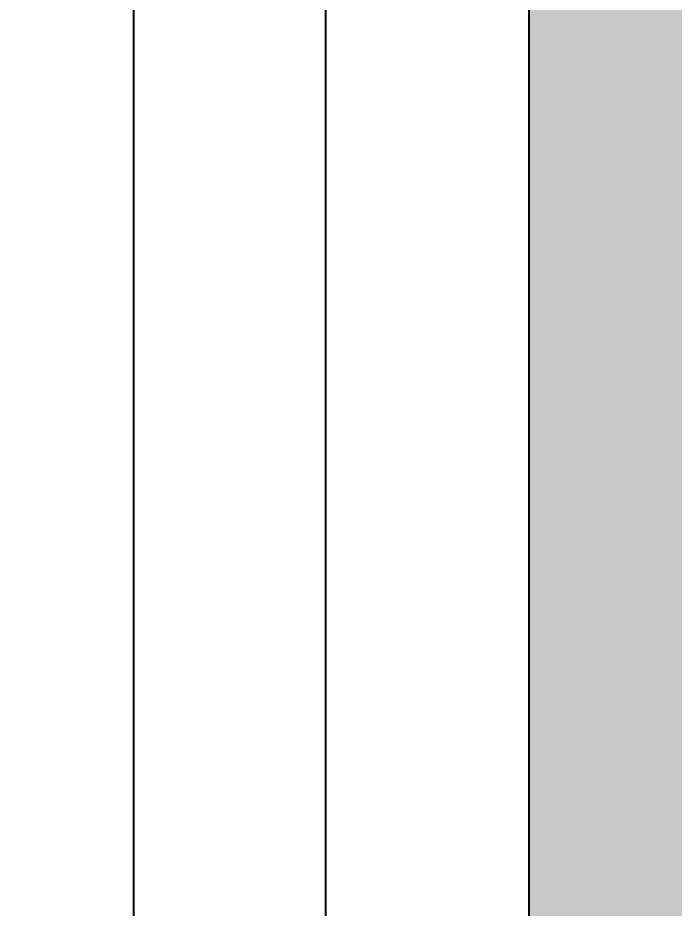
# Model space of a CAD drawing. Header units: millimetres. Extents: x 998 to 1067.2, y 1047.1 to 1079.2.
# Drawn here: x 1015.947 to 1016.818, y 1075.023 to 1076.204 of the extents above; entities that cross this region are included whole.
import ezdxf

# ---------------------------------------------------------------- set-up
doc = ezdxf.new("R2010")
doc.units = ezdxf.units.MM
for name, color, linetype in [('ALVENARIA', 4, 'Continuous'), ('COTAS', 7, 'Continuous'), ('MOBILIARIOS', 8, 'Continuous')]:
    doc.layers.add(name, color=color, linetype=linetype)
doc.styles.get("Standard").update_dxf_attribs({"font": 'simplex.shx'})
doc.dimstyles.new('1.50', dxfattribs={"dimscale": 0.5, "dimtxt": 0.18, "dimasz": 0.1, "dimexe": 0.1, "dimexo": 0.1, "dimgap": 0.1, "dimtad": 1, "dimzin": 4, "dimdsep": 46, "dimtxsty": 'Standard', "dimblk": 'OBLIQUE', "dimcen": 0.1, "dimdle": 0.1, "dimclrd": 1, "dimclre": 1, "dimclrt": 256, "dimadec": 0, "dimazin": 0, "dimtfac": 1, "dimtmove": 0, "dimatfit": 3, "dimldrblk": 'ORIGIN2', "dimfxl": 1, "dimtolj": 1, "dimarcsym": 1})

# ---------------------------------------------------------------- blocks, each defined once
blk = doc.blocks.new('_Oblique')
at = {"color": 0, "linetype": 'ByBlock', "lineweight": -2}
blk.add_line((-0.5, -0.5), (0.5, 0.5), dxfattribs=at)
blk = doc.blocks.new('*D13')
at = {"layer": 'COTAS', "color": 1, "lineweight": -2, "ltscale": 0.05, "transparency": 16777216}
for p, q in [((1016.1009, 1065.1996), (1016.1009, 1078.6496)), ((1016.5752, 1078.5996), (1016.0509, 1078.5996)), ((1016.5752, 1065.2496), (1016.0509, 1065.2496))]:
    blk.add_line(p, q, dxfattribs=at)
at = {"layer": 'Defpoints', "color": 0, "ltscale": 0.05, "transparency": 16777216}
for p in [(1016.1009, 1078.5996), (1016.6252, 1078.5996), (1016.6252, 1065.2496)]:
    blk.add_point(p, dxfattribs=at)
at = {"layer": 'COTAS', "color": 1, "lineweight": -2, "ltscale": 0.05, "transparency": 16777216, "xscale": 0.05, "yscale": 0.05, "zscale": 0.05}
for p, rotation in [((1016.1009, 1078.5996), 90), ((1016.1009, 1065.2496), 270)]:
    blk.add_blockref('_Oblique', p, dxfattribs=dict(at, rotation=rotation))
at = {"layer": 'COTAS', "ltscale": 0.05, "transparency": 16777216, "insert": (1016.0059, 1071.9246), "char_height": 0.09, "attachment_point": 5, "rotation": 90}
blk.add_mtext('\\A1;13.35', dxfattribs=at)
blk = doc.blocks.new('_Origin2')
at = {"color": 0, "linetype": 'ByBlock', "lineweight": -2}
blk.add_line((-0.5, 0), (-1, 0), dxfattribs=at)
for radius in [0.5, 0.25]:
    blk.add_circle((0, 0), radius, dxfattribs=at)
blk = doc.blocks.new('*D19')
at = {"layer": 'COTAS', "color": 1, "lineweight": -2, "ltscale": 0.05, "transparency": 16777216}
for p, q in [((1016.3551, 1076.4496), (1016.3551, 1065.1996)), ((1016.5752, 1076.3996), (1016.3051, 1076.3996)), ((1016.5752, 1065.2496), (1016.3051, 1065.2496))]:
    blk.add_line(p, q, dxfattribs=at)
at = {"layer": 'Defpoints', "color": 0, "ltscale": 0.05, "transparency": 16777216}
for p in [(1016.6252, 1076.3996), (1016.3551, 1065.2496), (1016.6252, 1065.2496)]:
    blk.add_point(p, dxfattribs=at)
at = {"layer": 'COTAS', "color": 1, "lineweight": -2, "ltscale": 0.05, "transparency": 16777216, "xscale": 0.05, "yscale": 0.05, "zscale": 0.05}
for p, rotation in [((1016.3551, 1076.3996), 90), ((1016.3551, 1065.2496), 270)]:
    blk.add_blockref('_Oblique', p, dxfattribs=dict(at, rotation=rotation))
at = {"layer": 'COTAS', "ltscale": 0.05, "transparency": 16777216, "insert": (1016.2601, 1070.8246), "char_height": 0.09, "attachment_point": 5, "rotation": 90}
blk.add_mtext('\\A1;11.15', dxfattribs=at)

msp = doc.modelspace()

# ---------------------------------------------------------------- hatches: boundary and pattern name
at = {"layer": 'MOBILIARIOS', "ltscale": 0.05}
h = msp.add_hatch(color=256, dxfattribs=at)
h.dxf.hatch_style = 1
h.paths.add_polyline_path([(1017.8252, 1078.5996), (1016.6252, 1078.5996), (1016.6252, 1077.3996), (1017.3252, 1077.3996), (1017.3252, 1077.6496), (1017.5752, 1077.6496), (1017.5752, 1077.8996), (1017.8252, 1077.8996)])
h.paths.add_polyline_path([(1019.1252, 1078.3496), (1021.3752, 1078.3496), (1021.3752, 1074.5496), (1020.6752, 1074.5496), (1020.6752, 1073.6496), (1021.5752, 1073.6496), (1021.5752, 1078.1996), (1029.6252, 1078.1996), (1029.6252, 1070.7996), (1030.0252, 1070.7996), (1030.0252, 1078.5996), (1018.8252, 1078.5996), (1018.8252, 1077.3996), (1019.1252, 1077.3996)])
h.paths.add_polyline_path([(1017.8252, 1076.3996), (1016.6252, 1076.3996), (1016.6252, 1065.2496), (1024.4752, 1065.2496), (1024.4752, 1065.6496), (1024.2752, 1065.6496), (1018.8252, 1065.6496), (1017.0252, 1065.6496), (1017.0252, 1073.6496), (1019.3252, 1073.6496), (1019.3252, 1076.0996), (1019.1252, 1076.0996), (1019.1252, 1073.8496), (1018.1252, 1073.8496), (1016.8752, 1073.8496), (1016.8752, 1076.0996), (1017.2052, 1076.0996), (1017.8252, 1076.0996)])
h.paths.add_polyline_path([(1024.4752, 1072.1496), (1024.2752, 1072.1496), (1024.2752, 1073.6496), (1024.4752, 1073.6496), (1024.4752, 1073.8996), (1022.5752, 1073.8996), (1022.5752, 1073.6496), (1024.0752, 1073.6496), (1024.0752, 1072.1496), (1024.0752, 1071.1496), (1023.0752, 1071.1496), (1021.5752, 1071.1496), (1021.5752, 1072.6496), (1021.3252, 1072.6496), (1021.3252, 1070.7496), (1021.5752, 1070.7496), (1021.5752, 1070.9496), (1023.0752, 1070.9496), (1023.0752, 1070.7496), (1024.4752, 1070.7496)], flags=17)
h.paths.add_polyline_path([(1023.0752, 1072.6496), (1022.5752, 1072.6496), (1022.5752, 1072.1496), (1023.0752, 1072.1496)], flags=17)
h.paths.add_polyline_path([(1030.0252, 1068.1996), (1029.6252, 1068.1996), (1029.6252, 1065.6496), (1027.0752, 1065.6496), (1027.0752, 1065.2496), (1030.0252, 1065.2496)])

# ---------------------------------------------------------------- linework, layer by layer
at = {"layer": 'ALVENARIA'}
msp.add_line((1016.6252, 1065.2496), (1016.6252, 1076.3996), dxfattribs=at)

# ---------------------------------------------------------------- dimensions: what is measured, and where the dimension line sits
at = {"layer": 'COTAS', "ltscale": 0.05}
dim = msp.add_linear_dim(base=(1016.1009, 1078.5996), p1=(1016.6252, 1065.2496), p2=(1016.6252, 1078.5996), angle=90, dimstyle='1.50', dxfattribs=at)
dim.commit()
dim.dimension.update_dxf_attribs({"geometry": '*D13', "text_midpoint": (1016.1009, 1071.9246), "dimtype": 160})
dim = msp.add_linear_dim(base=(1016.3551, 1065.2496), p1=(1016.6252, 1076.3996), p2=(1016.6252, 1065.2496), angle=90, dimstyle='1.50', dxfattribs=at)
dim.commit()
dim.dimension.update_dxf_attribs({"geometry": '*D19', "text_midpoint": (1016.2601, 1070.8246)})

doc.saveas('drawing.dxf')
